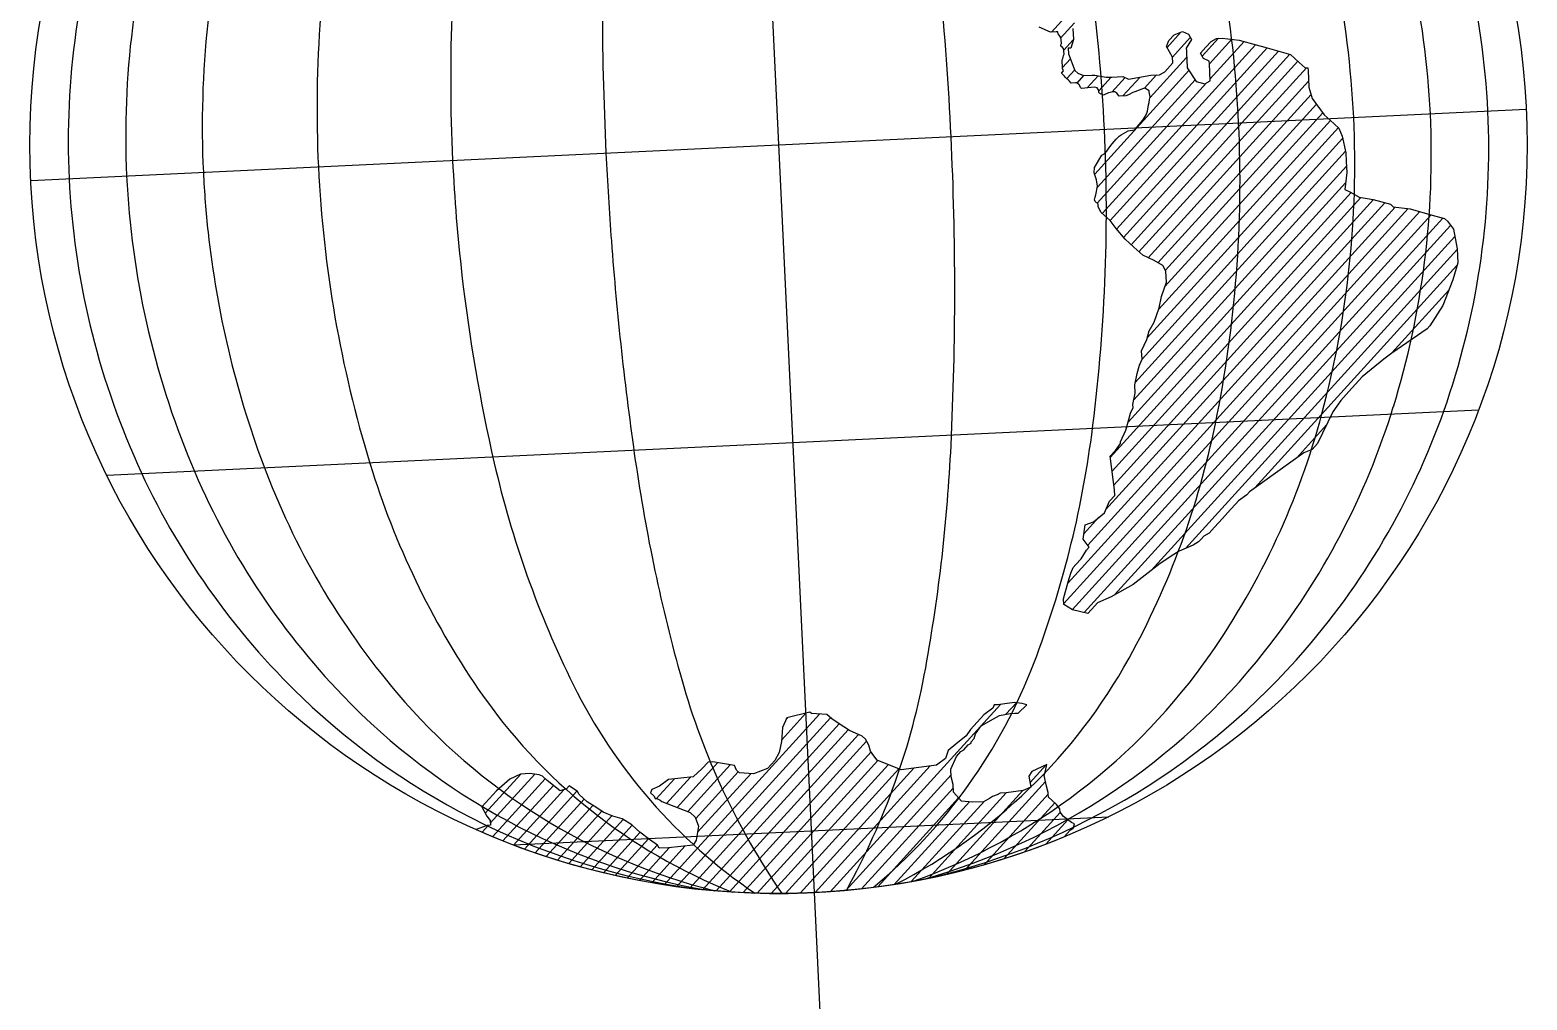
# Model space of a CAD drawing. Header units: metres. Extents: x 125.25 to 127.94, y 109.47 to 110.92.
# Drawn here: x 126.75053 to 126.78793, y 110.60867 to 110.6329 of the extents above; entities that cross this region are included whole.
import ezdxf

# ---------------------------------------------------------------- set-up
doc = ezdxf.new("R2010")
doc.units = ezdxf.units.M
doc.layers.add('ceco.net 83', color=7, linetype='Continuous')

# ---------------------------------------------------------------- blocks, each defined once
blk = doc.blocks.new('A$C14027261')
at = {"layer": 'ceco.net 83', "color": 18, "true_color": 0x000000}
for p, q in [((0.97184, 1.50747), (0.97184, 0.57261)), ((1.14551, 1.10227), (1.16096, 1.11772)), ((1.14487, 1.10227), (1.13786, 1.10578)), ((1.15095, 1.09832), (1.16001, 1.10738)), ((1.15889, 1.10402), (1.15889, 1.09702)), ((1.14837, 1.10227), (1.14487, 1.10227)), ((1.14948, 1.10227), (1.14837, 1.10227)), ((1.14948, 1.1008), (1.14948, 1.10227)), ((1.14993, 1.10035), (1.14948, 1.1008)), ((1.15083, 1.099), (1.14993, 1.10035)), ((1.15083, 1.09855), (1.15083, 1.099)), ((1.15128, 1.09766), (1.15083, 1.09855)), ((1.15083, 1.09407), (1.15128, 1.09497)), ((1.15083, 1.09317), (1.15083, 1.09407)), ((1.15128, 1.09721), (1.15128, 1.09766)), ((1.15128, 1.09497), (1.15128, 1.09721)), ((1.15262, 1.09061), (1.15882, 1.09681)), ((1.15889, 1.09702), (1.15714, 1.09176)), ((1.21706, 1.08935), (1.22609, 1.09838)), ((1.21849, 1.09351), (1.22199, 1.09702)), ((1.22019, 1.0831), (1.23187, 1.09478)), ((1.22199, 1.09702), (1.22725, 1.09877)), ((1.22725, 1.09877), (1.23076, 1.09702)), ((1.23076, 1.09702), (1.23251, 1.09351)), ((1.15173, 1.09272), (1.15083, 1.09317)), ((1.15128, 1.08465), (1.15173, 1.08555)), ((1.15128, 1.07988), (1.15645, 1.08505)), ((1.15128, 1.08375), (1.15128, 1.08465)), ((1.15262, 1.09138), (1.15173, 1.09272)), ((1.15173, 1.08555), (1.15217, 1.08734)), ((1.15217, 1.08734), (1.15262, 1.08824)), ((1.15262, 1.09003), (1.15262, 1.09138)), ((1.15262, 1.08824), (1.15262, 1.09003)), ((1.15714, 1.09176), (1.15538, 1.09176)), ((1.15538, 1.09176), (1.15538, 1.08826)), ((1.15538, 1.08826), (1.15889, 1.07774)), ((1.17179, 0.98777), (1.27241, 1.08839)), ((1.17647, 0.98306), (1.27945, 1.08605)), ((1.21673, 1.09001), (1.21849, 1.09351)), ((1.22024, 1.083), (1.21673, 1.09001)), ((1.23251, 1.09351), (1.229, 1.08826)), ((1.229, 1.08826), (1.229, 1.0865)), ((1.229, 1.0865), (1.229, 1.08475)), ((1.229, 1.08475), (1.229, 1.08125)), ((1.23777, 1.08475), (1.24127, 1.08826)), ((1.23952, 1.08125), (1.23777, 1.08475)), ((1.23872, 1.08285), (1.24938, 1.09351)), ((1.24127, 1.08826), (1.24478, 1.09176)), ((1.24302, 1.07777), (1.25777, 1.09252)), ((1.24302, 1.06839), (1.26537, 1.09074)), ((1.24478, 1.09176), (1.24828, 1.09351)), ((1.24828, 1.09351), (1.25179, 1.09351)), ((1.25179, 1.09351), (1.26231, 1.09176)), ((1.26231, 1.09176), (1.27282, 1.08826)), ((1.27282, 1.08826), (1.27808, 1.0865)), ((1.27808, 1.0865), (1.29386, 1.08125)), ((1.15055, 1.07641), (1.15189, 1.07776)), ((1.15217, 1.07434), (1.15055, 1.07641)), ((1.15128, 1.08061), (1.15128, 1.08375)), ((1.15128, 1.07972), (1.15128, 1.08061)), ((1.15128, 1.07927), (1.15128, 1.07972)), ((1.15189, 1.07776), (1.15128, 1.07927)), ((1.15365, 1.07286), (1.1588, 1.07802)), ((1.15889, 1.07774), (1.16064, 1.07599)), ((1.16064, 1.07599), (1.16415, 1.07424)), ((1.18024, 0.97745), (1.28649, 1.0837)), ((1.18427, 0.97209), (1.29353, 1.08136)), ((1.18881, 0.96725), (1.29833, 1.07677)), ((1.20497, 1.05849), (1.229, 1.08252)), ((1.21498, 1.07424), (1.21673, 1.07599)), ((1.21673, 1.07599), (1.21849, 1.07774)), ((1.21849, 1.07774), (1.22024, 1.0795)), ((1.22024, 1.0795), (1.22024, 1.083)), ((1.229, 1.08125), (1.229, 1.07599)), ((1.229, 1.07599), (1.23426, 1.06723)), ((1.24302, 1.0795), (1.23952, 1.08125)), ((1.24302, 1.07774), (1.24302, 1.0795)), ((1.24302, 1.06723), (1.24302, 1.07774)), ((1.29386, 1.08125), (1.29911, 1.07599)), ((1.29911, 1.07599), (1.30262, 1.07249)), ((1.15262, 1.07389), (1.15217, 1.07434)), ((1.15352, 1.07299), (1.15262, 1.07389)), ((1.15442, 1.07209), (1.15352, 1.07299)), ((1.15532, 1.0712), (1.15442, 1.07209)), ((1.15621, 1.06985), (1.15532, 1.0712)), ((1.15891, 1.06985), (1.15621, 1.06985)), ((1.1598, 1.06985), (1.15891, 1.06985)), ((1.16115, 1.0685), (1.1598, 1.06985)), ((1.15991, 1.06974), (1.16441, 1.07424)), ((1.16205, 1.06671), (1.16115, 1.0685)), ((1.1625, 1.06626), (1.16205, 1.06671)), ((1.17057, 1.06671), (1.1625, 1.06626)), ((1.16415, 1.07424), (1.16941, 1.07424)), ((1.16601, 1.06646), (1.17327, 1.07371)), ((1.16819, 1.01232), (1.23007, 1.07421)), ((1.16885, 0.99421), (1.24071, 1.06608)), ((1.16941, 1.07424), (1.17116, 1.07424)), ((1.16954, 1.00429), (1.23359, 1.06834)), ((1.17237, 1.06626), (1.17057, 1.06671)), ((1.17116, 1.07424), (1.17817, 1.07249)), ((1.17326, 1.06447), (1.17237, 1.06626)), ((1.17326, 1.06433), (1.18143, 1.07249)), ((1.17817, 1.07249), (1.18168, 1.07249)), ((1.18132, 1.06299), (1.1901, 1.07178)), ((1.18168, 1.07249), (1.18518, 1.07249)), ((1.18518, 1.07249), (1.18869, 1.07249)), ((1.18814, 1.06043), (1.19934, 1.07163)), ((1.18869, 1.07249), (1.19219, 1.07074)), ((1.19219, 1.07074), (1.20622, 1.07249)), ((1.1935, 0.96255), (1.30344, 1.07249)), ((1.20156, 1.06447), (1.20958, 1.07249)), ((1.20622, 1.07249), (1.21147, 1.07249)), ((1.21147, 1.07249), (1.21498, 1.07424)), ((1.23426, 1.06723), (1.23952, 1.06548)), ((1.23952, 1.06548), (1.24302, 1.06723)), ((1.30262, 1.07249), (1.30437, 1.07249)), ((1.30437, 1.07249), (1.30437, 1.07074)), ((1.30437, 1.07074), (1.30437, 1.06548)), ((1.17326, 1.06312), (1.17326, 1.06447)), ((1.17371, 1.06267), (1.17326, 1.06312)), ((1.17596, 1.06133), (1.17371, 1.06267)), ((1.17685, 1.06178), (1.17596, 1.06133)), ((1.1791, 1.06267), (1.17685, 1.06178)), ((1.18224, 1.06312), (1.1791, 1.06267)), ((1.18314, 1.06312), (1.18224, 1.06312)), ((1.18448, 1.06223), (1.18314, 1.06312)), ((1.18583, 1.06043), (1.18448, 1.06223)), ((1.18987, 1.06043), (1.18583, 1.06043)), ((1.19166, 1.06088), (1.18987, 1.06043)), ((1.19435, 1.06223), (1.19166, 1.06088)), ((1.1957, 1.06267), (1.19435, 1.06223)), ((1.19839, 1.06357), (1.1957, 1.06267)), ((1.20108, 1.06447), (1.19839, 1.06357)), ((1.19903, 0.9587), (1.30437, 1.06404)), ((1.20198, 1.06447), (1.20108, 1.06447)), ((1.20467, 1.06267), (1.20198, 1.06447)), ((1.20423, 1.0555), (1.20467, 1.05729)), ((1.20467, 1.06223), (1.20467, 1.06267)), ((1.20512, 1.05909), (1.20467, 1.06223)), ((1.20467, 1.05729), (1.20512, 1.05909)), ((1.30437, 1.06548), (1.30437, 1.06022)), ((1.30437, 1.06022), (1.30613, 1.05322)), ((1.19974, 1.04473), (1.20198, 1.04787)), ((1.20198, 1.04787), (1.20288, 1.05012)), ((1.20288, 1.05012), (1.20378, 1.05415)), ((1.20378, 1.05415), (1.20423, 1.0555)), ((1.20503, 0.95531), (1.30549, 1.05577)), ((1.20946, 0.95036), (1.3086, 1.0495)), ((1.30613, 1.05322), (1.31314, 1.0427)), ((0.50441, 1.04004), (1.43926, 1.04004)), ((1.18583, 1.03621), (1.19032, 1.03846)), ((1.19032, 1.03846), (1.19435, 1.0389)), ((1.19435, 1.0389), (1.19615, 1.0407)), ((1.19615, 1.0407), (1.19974, 1.04473)), ((1.20414, 0.92627), (1.31686, 1.03898)), ((1.20865, 0.94016), (1.31236, 1.04387)), ((1.31314, 1.0427), (1.31664, 1.0392)), ((1.31664, 1.0392), (1.3219, 1.03394)), ((1.17775, 1.02814), (1.17999, 1.03083)), ((1.17999, 1.03083), (1.18269, 1.03352)), ((1.18269, 1.03352), (1.18448, 1.03532)), ((1.18448, 1.03532), (1.18583, 1.03621)), ((1.19602, 0.90876), (1.32155, 1.03429)), ((1.3219, 1.03394), (1.32365, 1.02869)), ((1.32365, 1.02869), (1.32541, 1.01818)), ((1.16833, 1.01648), (1.17326, 1.0241)), ((1.17326, 1.0241), (1.17506, 1.025)), ((1.17506, 1.025), (1.17641, 1.02635)), ((1.17641, 1.02635), (1.17775, 1.02814)), ((1.18731, 0.88128), (1.32524, 1.01921)), ((1.19219, 0.89555), (1.32389, 1.02725)), ((1.16788, 1.01334), (1.16833, 1.01648)), ((1.16923, 1.00885), (1.16788, 1.01334)), ((1.18594, 0.87052), (1.32541, 1.00999)), ((1.32541, 1.01818), (1.32541, 1.01642)), ((1.32541, 1.01642), (1.32541, 1.01467)), ((1.32541, 1.01467), (1.32541, 1.01292)), ((1.32541, 1.01292), (1.32541, 1.00591)), ((1.16833, 0.99944), (1.16967, 1.00482)), ((1.16967, 1.00482), (1.16923, 1.00885)), ((1.32541, 1.00591), (1.32365, 0.9954)), ((1.16732, 0.99641), (1.16788, 0.99809)), ((1.16765, 0.9954), (1.16732, 0.99641)), ((1.16941, 0.99365), (1.16765, 0.9954)), ((1.16788, 0.99809), (1.16833, 0.99944)), ((1.16941, 0.9919), (1.16941, 0.99365)), ((1.17116, 0.98839), (1.16941, 0.9919)), ((1.16946, 0.83528), (1.32756, 0.99338)), ((1.18162, 0.85682), (1.32435, 0.99954)), ((1.32365, 0.9954), (1.32716, 0.99365)), ((1.32716, 0.99365), (1.33242, 0.99014)), ((1.15283, 0.7811), (1.35466, 0.98293)), ((1.16503, 0.80269), (1.34835, 0.986)), ((1.17019, 0.82662), (1.3335, 0.98993)), ((1.17091, 0.81795), (1.34131, 0.98835)), ((1.17467, 0.98489), (1.17116, 0.98839)), ((1.17642, 0.98314), (1.17467, 0.98489)), ((1.17992, 0.97788), (1.17642, 0.98314)), ((1.33242, 0.99014), (1.34118, 0.98839)), ((1.34118, 0.98839), (1.34644, 0.98664)), ((1.34644, 0.98664), (1.3517, 0.98489)), ((1.3517, 0.98489), (1.35345, 0.98314)), ((1.35345, 0.98314), (1.36397, 0.98138)), ((1.1361, 0.74561), (1.3699, 0.97941)), ((1.13942, 0.7583), (1.36271, 0.98159)), ((1.14129, 0.74141), (1.37694, 0.97706)), ((1.14857, 0.7393), (1.38398, 0.97472)), ((1.18518, 0.97087), (1.17992, 0.97788)), ((1.36397, 0.98138), (1.37449, 0.97788)), ((1.37449, 0.97788), (1.37974, 0.97613)), ((1.37974, 0.97613), (1.385, 0.97438)), ((1.385, 0.97438), (1.38676, 0.97262)), ((1.38676, 0.97262), (1.39026, 0.96737)), ((1.16814, 0.74949), (1.38856, 0.96991)), ((1.19044, 0.96562), (1.18518, 0.97087)), ((1.1957, 0.96036), (1.19044, 0.96562)), ((1.39026, 0.96737), (1.39201, 0.9551)), ((1.19155, 0.76351), (1.3909, 0.96287)), ((1.20271, 0.95686), (1.1957, 0.96036)), ((1.20797, 0.95335), (1.20271, 0.95686)), ((1.21364, 0.77621), (1.39201, 0.95459)), ((1.39201, 0.9551), (1.39201, 0.94634)), ((1.20972, 0.94985), (1.20797, 0.95335)), ((1.20972, 0.94284), (1.20972, 0.94985)), ((1.25873, 0.81192), (1.39144, 0.94463)), ((1.39201, 0.94634), (1.38851, 0.93583)), ((1.20622, 0.93408), (1.20972, 0.94284)), ((1.38851, 0.93583), (1.3815, 0.92006)), ((1.20096, 0.91831), (1.20446, 0.92707)), ((1.20446, 0.92707), (1.20622, 0.93408)), ((1.34828, 0.89208), (1.38569, 0.9295)), ((1.19745, 0.91306), (1.20096, 0.91831)), ((1.3815, 0.92006), (1.37273, 0.9078)), ((1.19219, 0.90079), (1.1957, 0.9078)), ((1.1957, 0.9078), (1.19745, 0.91306)), ((1.37273, 0.9078), (1.37098, 0.90605)), ((1.19219, 0.89554), (1.19219, 0.90079)), ((1.37098, 0.90605), (1.34819, 0.89203)), ((1.18869, 0.88678), (1.19044, 0.89203)), ((1.19044, 0.89203), (1.19219, 0.89554)), ((1.34294, 0.88853), (1.32891, 0.87802)), ((1.34819, 0.89203), (1.34294, 0.88853)), ((1.18693, 0.87977), (1.18869, 0.88678)), ((1.18693, 0.87451), (1.18693, 0.87977)), ((1.18518, 0.8675), (1.18693, 0.87451)), ((1.32891, 0.87802), (1.32015, 0.86926)), ((1.18168, 0.85699), (1.18343, 0.86225)), ((1.18343, 0.86225), (1.18518, 0.86575)), ((1.18518, 0.86575), (1.18518, 0.8675)), ((1.31489, 0.864), (1.30963, 0.85699)), ((1.32015, 0.86926), (1.31489, 0.864)), ((0.54301, 0.85403), (1.40066, 0.85403)), ((1.17642, 0.84473), (1.17992, 0.85174)), ((1.17992, 0.85174), (1.18168, 0.85699)), ((1.30963, 0.85699), (1.29911, 0.83772)), ((1.17291, 0.83947), (1.17624, 0.84368)), ((1.17624, 0.84368), (1.17642, 0.84473)), ((1.28552, 0.82932), (1.30536, 0.84917)), ((1.16941, 0.83597), (1.17291, 0.83947)), ((1.17116, 0.81494), (1.16941, 0.83597)), ((1.29035, 0.83246), (1.25529, 0.80969)), ((1.29561, 0.83422), (1.29035, 0.83246)), ((1.29911, 0.83772), (1.29561, 0.83422)), ((1.17116, 0.81144), (1.17116, 0.81494)), ((1.16415, 0.80093), (1.16765, 0.80794)), ((1.16765, 0.80794), (1.17116, 0.81144)), ((1.24828, 0.80443), (1.24653, 0.80268)), ((1.25354, 0.80794), (1.24828, 0.80443)), ((1.25529, 0.80969), (1.25354, 0.80794)), ((1.15078, 0.78844), (1.16064, 0.7983)), ((1.15188, 0.79392), (1.15714, 0.79567)), ((1.15714, 0.79567), (1.16415, 0.80093)), ((1.24302, 0.79918), (1.23777, 0.79392)), ((1.24653, 0.80268), (1.24302, 0.79918)), ((1.15013, 0.78516), (1.15188, 0.79392)), ((1.23251, 0.78866), (1.229, 0.78516)), ((1.23777, 0.79392), (1.23251, 0.78866)), ((1.14837, 0.7729), (1.15188, 0.77815)), ((1.15363, 0.7799), (1.15013, 0.78516)), ((1.15188, 0.77815), (1.15363, 0.7799)), ((1.21849, 0.77815), (1.20972, 0.77465)), ((1.22199, 0.7799), (1.21849, 0.77815)), ((1.22374, 0.78166), (1.22199, 0.7799)), ((1.2255, 0.78341), (1.22374, 0.78166)), ((1.229, 0.78516), (1.2255, 0.78341)), ((1.14136, 0.76414), (1.14311, 0.76764)), ((1.14311, 0.76764), (1.14487, 0.76939)), ((1.14487, 0.76939), (1.14837, 0.7729)), ((1.19745, 0.76764), (1.17992, 0.75538)), ((1.20622, 0.7729), (1.19745, 0.76764)), ((1.20972, 0.77465), (1.20622, 0.7729)), ((1.1361, 0.74837), (1.13961, 0.75888)), ((1.13961, 0.75888), (1.14136, 0.76414)), ((1.1361, 0.74486), (1.1361, 0.74837)), ((1.1659, 0.74837), (1.15714, 0.74486)), ((1.17992, 0.75538), (1.1659, 0.74837)), ((1.14136, 0.74136), (1.1361, 0.74486)), ((1.1509, 0.73863), (1.14136, 0.74136)), ((1.15538, 0.74311), (1.1509, 0.73863)), ((1.15714, 0.74486), (1.15538, 0.74311)), ((0.87862, 0.58198), (0.98046, 0.68382)), ((0.95618, 0.66892), (0.97206, 0.6848)), ((0.95962, 0.68174), (0.96033, 0.68246)), ((0.97447, 0.68529), (0.95994, 0.68238)), ((0.97544, 0.68432), (0.97447, 0.68529)), ((0.98514, 0.68335), (0.97544, 0.68432)), ((0.98196, 0.5727), (1.09377, 0.6845)), ((0.98804, 0.68044), (0.98514, 0.68335)), ((1.08981, 0.68432), (1.08884, 0.68238)), ((1.09175, 0.68432), (1.08981, 0.68432)), ((1.10241, 0.68529), (1.09175, 0.68432)), ((1.09677, 0.67811), (1.10369, 0.68503)), ((1.10726, 0.68432), (1.10241, 0.68529)), ((1.10435, 0.67851), (1.11016, 0.68335)), ((1.11016, 0.68335), (1.10726, 0.68432)), ((0.88648, 0.58045), (0.98726, 0.68123)), ((0.89445, 0.57904), (0.99252, 0.67711)), ((0.90255, 0.57775), (0.998, 0.6732)), ((0.95703, 0.67657), (0.95606, 0.66785)), ((0.95994, 0.68238), (0.95703, 0.67657)), ((0.99192, 0.67754), (0.98804, 0.68044)), ((0.99871, 0.67269), (0.99192, 0.67754)), ((1.08303, 0.67851), (1.0743, 0.66979)), ((1.08109, 0.67172), (1.08884, 0.6756)), ((1.08884, 0.68238), (1.08303, 0.67851)), ((1.08884, 0.6756), (1.09272, 0.67754)), ((1.09272, 0.67754), (1.0995, 0.67851)), ((1.0995, 0.67851), (1.10241, 0.67851)), ((1.10241, 0.67851), (1.10435, 0.67851)), ((0.91078, 0.57659), (1.00415, 0.66997)), ((0.91914, 0.57557), (1.00908, 0.66551)), ((0.95606, 0.66785), (0.95412, 0.66107)), ((1.00646, 0.66882), (0.99871, 0.67269)), ((1.0084, 0.66688), (1.00646, 0.66882)), ((1.01034, 0.66301), (1.0084, 0.66688)), ((1.0714, 0.66591), (1.06461, 0.66107)), ((1.0743, 0.66979), (1.0714, 0.66591)), ((1.0743, 0.66204), (1.07624, 0.66397)), ((1.07624, 0.66397), (1.07721, 0.66688)), ((1.07721, 0.66688), (1.08109, 0.67172)), ((0.76903, 0.63194), (0.79235, 0.65526)), ((0.77191, 0.62543), (0.80121, 0.65473)), ((0.79226, 0.65526), (0.78548, 0.65235)), ((0.79808, 0.65526), (0.79226, 0.65526)), ((0.80389, 0.65429), (0.79808, 0.65526)), ((0.88888, 0.62977), (0.91565, 0.65655)), ((0.89538, 0.62689), (0.92336, 0.65488)), ((0.90954, 0.65719), (0.90566, 0.65332)), ((0.91245, 0.65719), (0.90954, 0.65719)), ((0.91729, 0.65622), (0.91245, 0.65719)), ((0.92601, 0.65429), (0.91729, 0.65622)), ((0.92764, 0.57468), (1.01162, 0.65866)), ((0.95121, 0.65622), (0.94637, 0.65138)), ((0.95412, 0.66107), (0.95121, 0.65622)), ((1.0113, 0.65913), (1.01034, 0.66301)), ((1.01324, 0.65622), (1.0113, 0.65913)), ((1.01518, 0.65332), (1.01324, 0.65622)), ((1.05977, 0.65719), (1.05783, 0.65235)), ((1.06461, 0.66107), (1.05977, 0.65719)), ((1.06461, 0.65332), (1.06752, 0.65622)), ((1.06752, 0.65622), (1.06946, 0.65719)), ((1.06946, 0.65719), (1.07237, 0.6601)), ((1.07237, 0.6601), (1.0743, 0.66107)), ((1.0743, 0.66107), (1.0743, 0.66204)), ((0.77676, 0.64557), (0.76706, 0.63588)), ((0.7729, 0.61703), (0.80751, 0.65164)), ((0.78548, 0.65235), (0.77676, 0.64557)), ((0.77932, 0.61407), (0.81243, 0.64718)), ((0.80583, 0.65332), (0.80389, 0.65429)), ((0.80874, 0.65041), (0.80583, 0.65332)), ((0.81649, 0.64363), (0.80874, 0.65041)), ((0.82231, 0.64654), (0.82037, 0.6446)), ((0.82716, 0.64266), (0.82231, 0.64654)), ((0.87621, 0.63588), (0.88807, 0.64774)), ((0.88434, 0.6475), (0.87852, 0.64363)), ((0.88238, 0.63266), (0.89808, 0.64836)), ((0.89985, 0.64847), (0.88434, 0.6475)), ((0.90566, 0.65332), (0.89985, 0.64847)), ((0.90017, 0.6223), (0.92812, 0.65024)), ((0.90094, 0.61368), (0.93592, 0.64866)), ((0.92698, 0.65138), (0.92601, 0.65429)), ((0.92892, 0.64944), (0.92698, 0.65138)), ((0.93764, 0.64847), (0.92892, 0.64944)), ((0.93628, 0.57394), (1.01551, 0.65317)), ((0.94637, 0.65138), (0.93764, 0.64847)), ((0.94508, 0.57335), (1.02191, 0.65018)), ((0.95404, 0.57293), (1.02831, 0.6472)), ((0.96317, 0.57267), (1.03773, 0.64723)), ((0.97247, 0.57259), (1.04801, 0.64813)), ((1.02972, 0.64654), (1.01518, 0.65332)), ((1.05201, 0.64847), (1.02972, 0.64654)), ((1.05783, 0.65235), (1.05201, 0.64847)), ((1.06073, 0.64557), (1.06461, 0.65332)), ((1.06073, 0.64072), (1.06073, 0.64557)), ((1.10976, 0.6348), (1.12034, 0.64537)), ((1.12083, 0.64557), (1.11113, 0.64169)), ((1.11986, 0.64169), (1.12083, 0.64557)), ((0.76706, 0.63588), (0.76997, 0.63007)), ((0.78583, 0.61119), (0.81886, 0.64422)), ((0.79241, 0.60839), (0.82689, 0.64287)), ((0.79909, 0.60568), (0.83113, 0.63772)), ((0.82037, 0.6446), (0.81649, 0.64363)), ((0.82812, 0.64072), (0.82716, 0.64266)), ((0.83297, 0.63588), (0.82812, 0.64072)), ((0.83879, 0.632), (0.83297, 0.63588)), ((0.87368, 0.64169), (0.87271, 0.63975)), ((0.87271, 0.63975), (0.87465, 0.63782)), ((0.87852, 0.64363), (0.87368, 0.64169)), ((0.87465, 0.63782), (0.87562, 0.63588)), ((0.87562, 0.63588), (0.87658, 0.63588)), ((0.87658, 0.63588), (0.87852, 0.63491)), ((0.99166, 0.57301), (1.06073, 0.64208)), ((1.0617, 0.63588), (1.06073, 0.64072)), ((1.0617, 0.63104), (1.0617, 0.63588)), ((1.11113, 0.64169), (1.1092, 0.63879)), ((1.1092, 0.63879), (1.11016, 0.632)), ((1.11889, 0.63879), (1.11986, 0.64169)), ((1.11986, 0.632), (1.11889, 0.63879)), ((0.76997, 0.63007), (0.77191, 0.62716)), ((0.77191, 0.62716), (0.77191, 0.62425)), ((0.80584, 0.60305), (0.83639, 0.6336)), ((0.81269, 0.60051), (0.84187, 0.62969)), ((0.81963, 0.59806), (0.848, 0.62643)), ((0.84266, 0.6291), (0.83879, 0.632)), ((0.84848, 0.62619), (0.84266, 0.6291)), ((0.87852, 0.63491), (0.87949, 0.63394)), ((0.87949, 0.63394), (0.89694, 0.62619)), ((1.00157, 0.57353), (1.0617, 0.63367)), ((1.01172, 0.57429), (1.06478, 0.62735)), ((1.04373, 0.57815), (1.09468, 0.6291)), ((1.05501, 0.58005), (1.105, 0.63004)), ((1.06655, 0.62522), (1.0617, 0.63104)), ((1.06665, 0.5823), (1.11942, 0.63507)), ((1.0787, 0.58497), (1.12083, 0.62709)), ((1.08593, 0.62716), (1.084, 0.62619)), ((1.08884, 0.62813), (1.08593, 0.62716)), ((1.09078, 0.6291), (1.08884, 0.62813)), ((1.09466, 0.6291), (1.09078, 0.6291)), ((1.10532, 0.63007), (1.09466, 0.6291)), ((1.11016, 0.632), (1.10532, 0.63007)), ((1.12083, 0.62813), (1.11986, 0.632)), ((1.12083, 0.62716), (1.12083, 0.62813)), ((1.12083, 0.62522), (1.12083, 0.62716)), ((0.76997, 0.62425), (0.76291, 0.6219)), ((0.76655, 0.62007), (0.77073, 0.62425)), ((0.77191, 0.62425), (0.76997, 0.62425)), ((0.82665, 0.5957), (0.85484, 0.62389)), ((0.83377, 0.59344), (0.86041, 0.62008)), ((0.85429, 0.62425), (0.84848, 0.62619)), ((0.86011, 0.62038), (0.85429, 0.62425)), ((0.86302, 0.61747), (0.86011, 0.62038)), ((0.86495, 0.61554), (0.86302, 0.61747)), ((0.89694, 0.62619), (0.89985, 0.62329)), ((0.89985, 0.62329), (0.90178, 0.61747)), ((0.90178, 0.61747), (0.89985, 0.60875)), ((1.02211, 0.5753), (1.07135, 0.62454)), ((1.03277, 0.57658), (1.08078, 0.62458)), ((1.07333, 0.62425), (1.06655, 0.62522)), ((1.08012, 0.62425), (1.07333, 0.62425)), ((1.084, 0.62619), (1.08012, 0.62425)), ((1.09121, 0.58808), (1.12459, 0.62146)), ((1.12276, 0.62329), (1.12083, 0.62522)), ((1.12567, 0.62038), (1.12276, 0.62329)), ((1.12761, 0.61747), (1.12567, 0.62038)), ((1.12761, 0.61554), (1.12761, 0.61747)), ((0.78582, 0.61122), (1.15785, 0.61122)), ((0.84099, 0.59127), (0.86512, 0.6154)), ((0.84831, 0.5892), (0.87024, 0.61113)), ((0.87077, 0.61069), (0.86495, 0.61554)), ((0.87562, 0.60682), (0.87077, 0.61069)), ((0.89985, 0.60875), (0.89791, 0.60585)), ((1.10423, 0.59173), (1.12778, 0.61528)), ((1.11788, 0.59598), (1.13231, 0.61042)), ((1.12955, 0.61263), (1.12761, 0.61554)), ((1.13439, 0.60875), (1.12955, 0.61263)), ((1.13633, 0.60779), (1.13439, 0.60875)), ((1.13536, 0.60488), (1.13633, 0.60779)), ((0.85573, 0.58724), (0.87544, 0.60695)), ((0.86325, 0.58537), (0.88278, 0.6049)), ((0.87088, 0.58362), (0.89279, 0.60553)), ((0.87658, 0.60488), (0.87562, 0.60682)), ((0.8824, 0.60488), (0.87658, 0.60488)), ((0.89791, 0.60585), (0.8824, 0.60488)), ((1.12953, 0.60002), (1.13343, 0.60391)), ((1.13343, 0.60391), (1.13536, 0.60488)), ((0.97184, 0.57261), (0.97184, 0.43865))]:
    blk.add_line(p, q, dxfattribs=at)
blk.add_circle((0.97184, 1.04004), 0.46743, dxfattribs=at)
for centre, radius, start, end in [((1.44117, 1.04004), 0.75698, 165.69979, 180), ((1.83779, 1.04004), 1.0697, 169.76525, 180), ((2.88773, 1.04004), 2.02377, 174.53982, 180), ((-0.94406, 1.04004), 2.02377, 0, 5.46018), ((0.10588, 1.04004), 1.0697, 360, 10.23475), ((0.5025, 1.04004), 0.75698, 360, 14.30021), ((1.02056, 1.04004), 0.49218, 158.54657, 180), ((1.0993, 1.04004), 0.53497, 160.14488, 180), ((1.218, 1.04004), 0.60573, 162.32678, 180), ((0.72567, 1.04004), 0.60573, 360, 17.67322), ((0.84437, 1.04004), 0.53497, 0, 19.85512), ((0.92311, 1.04004), 0.49218, 0, 21.45343), ((1.02056, 1.04004), 0.49218, 180, 201.45343), ((1.0993, 1.04004), 0.53497, 180, 199.85512), ((1.218, 1.04004), 0.60573, 180, 183.55335), ((1.44117, 1.04004), 0.75698, 180, 194.30021), ((1.83779, 1.04004), 1.0697, 180, 183.84807), ((2.88773, 1.04004), 2.02377, 180, 181.55612), ((-0.94406, 1.04004), 2.02377, 354.53982, 360), ((0.10588, 1.04004), 1.0697, 349.76525, 0), ((0.5025, 1.04004), 0.75698, 345.69979, 0), ((0.72567, 1.04004), 0.60573, 342.32678, 0), ((0.84437, 1.04004), 0.53497, 340.14488, 360), ((0.92311, 1.04004), 0.49218, 338.54657, 360), ((1.218, 1.04004), 0.60573, 183.55335, 197.67322), ((2.88773, 1.04004), 2.02377, 181.55612, 185.46018), ((1.83779, 1.04004), 1.0697, 183.84807, 190.23475), ((0.99682, 1.03071), 0.46667, 201.45343, 223.49256), ((1.03701, 1.01755), 0.46874, 199.85512, 221.08175), ((1.09725, 1.00157), 0.47899, 197.67322, 217.56859), ((1.20963, 0.98102), 0.51804, 194.30021, 211.6075), ((0.73404, 0.98102), 0.51804, 328.3925, 345.69979), ((0.84642, 1.00157), 0.47899, 322.43141, 342.32678), ((0.90666, 1.01755), 0.46874, 318.91825, 340.14488), ((0.94685, 1.03071), 0.46667, 316.50744, 338.54657), ((1.40799, 0.96244), 0.63296, 190.23475, 203.55226), ((1.93191, 0.94868), 1.06358, 185.46018, 192.99462), ((0.01176, 0.94868), 1.06358, 347.00538, 354.53982), ((0.53568, 0.96244), 0.63296, 336.44774, 349.76525), ((0.98162, 1.01629), 0.44572, 223.49256, 259.19892), ((0.99729, 0.98292), 0.41604, 221.08175, 256.88364), ((1.02059, 0.9426), 0.38228, 217.56859, 253.13388), ((1.06351, 0.8911), 0.34647, 211.6075, 245.66644), ((1.13826, 0.84486), 0.33871, 203.55226, 233.07649), ((1.33847, 0.81173), 0.45455, 192.99462, 211.67427), ((0.6052, 0.81173), 0.45455, 328.32573, 347.00538), ((0.80541, 0.84486), 0.33871, 306.92351, 336.44774), ((0.88016, 0.8911), 0.34647, 294.33356, 328.3925), ((0.92308, 0.9426), 0.38228, 286.86612, 322.43141), ((0.94638, 0.98292), 0.41604, 283.11636, 318.91825), ((0.96205, 1.01629), 0.44572, 280.80108, 316.50744), ((0.97184, 1.04004), 0.46743, 243.45097, 289.7162)]:
    blk.add_arc(centre, radius, start, end, dxfattribs=at)

msp = doc.modelspace()

# ---------------------------------------------------------------- block references
at = {"layer": 'ceco.net 83', "xscale": 0.04, "yscale": 0.04, "zscale": 0.04, "rotation": 2.725382186149984}
msp.add_blockref('A$C14027261', (126.732378, 110.58663), dxfattribs=at)

doc.saveas('drawing.dxf')
